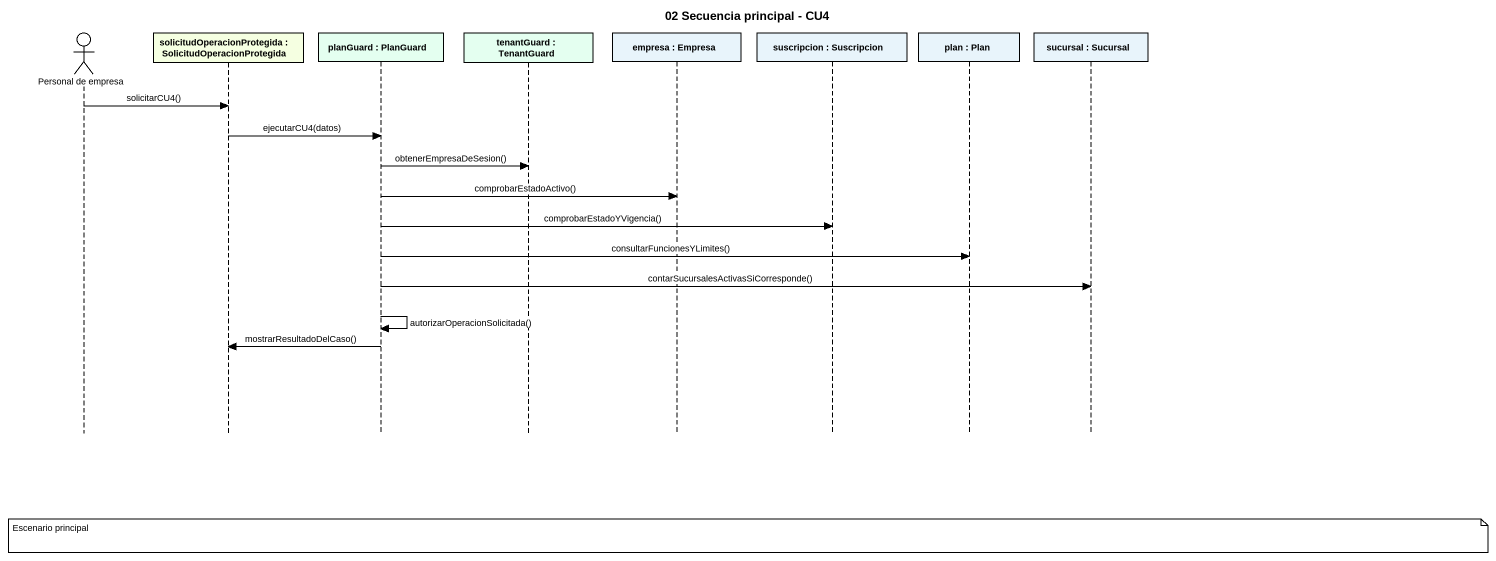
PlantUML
@startuml
title 02 Secuencia principal - CU4
hide footbox
actor "Personal de empresa" as Personal_de_empresa
participant "solicitudOperacionProtegida : SolicitudOperacionProtegida" as solicitudOperacionProtegida #F5FFE1
participant "planGuard : PlanGuard" as planGuard #E4FFF0
participant "tenantGuard : TenantGuard" as tenantGuard #E4FFF0
participant "empresa : Empresa" as empresa #E8F4FB
participant "suscripcion : Suscripcion" as suscripcion #E8F4FB
participant "plan : Plan" as plan #E8F4FB
participant "sucursal : Sucursal" as sucursal #E8F4FB

Personal_de_empresa -> solicitudOperacionProtegida : solicitarCU4()
solicitudOperacionProtegida -> planGuard : ejecutarCU4(datos)
planGuard -> tenantGuard : obtenerEmpresaDeSesion()
planGuard -> empresa : comprobarEstadoActivo()
planGuard -> suscripcion : comprobarEstadoYVigencia()
planGuard -> plan : consultarFuncionesYLimites()
planGuard -> sucursal : contarSucursalesActivasSiCorresponde()
planGuard -> planGuard : autorizarOperacionSolicitada()
planGuard -> solicitudOperacionProtegida : mostrarResultadoDelCaso()
note over empresa : Escenario principal
@enduml
